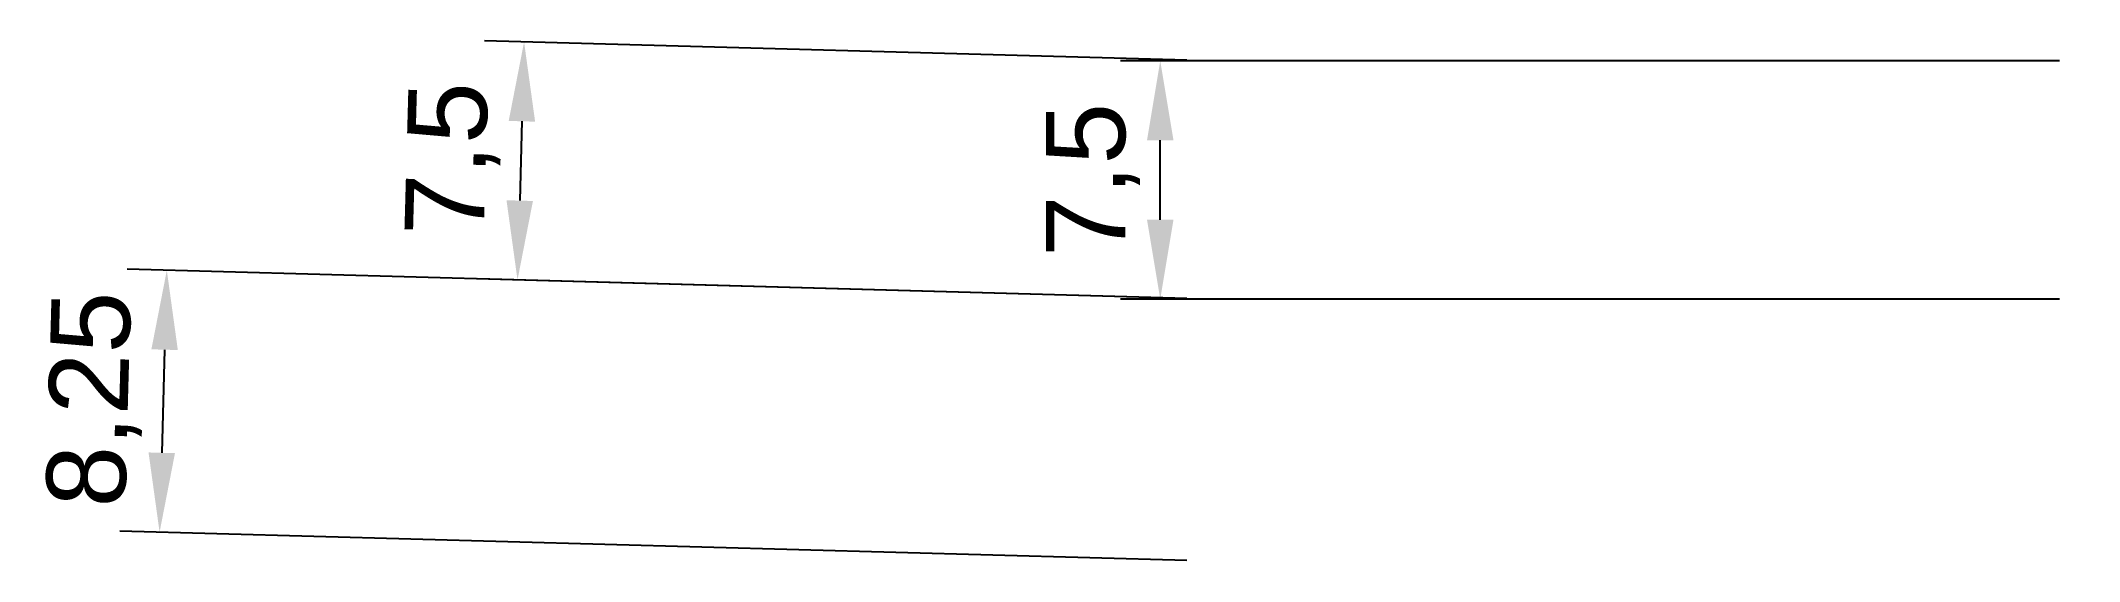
# Model space of a CAD drawing. Header units: millimetres. Extents: x 4463.2 to 4527.5, y 1499.7 to 1516.1.
import ezdxf

# ---------------------------------------------------------------- set-up
doc = ezdxf.new("R2010")
doc.units = ezdxf.units.MM
doc.styles.get("Standard").update_dxf_attribs({"font": 'arial.ttf'})
doc.dimstyles.new('ISO-25', dxfattribs={"dimtxt": 2.5, "dimasz": 2.5, "dimexe": 1.25, "dimexo": 0.625, "dimtad": 1, "dimtxsty": 'Standard', "dimcen": 2.5, "dimadec": 0, "dimazin": 0, "dimtfac": 1, "dimtmove": 0, "dimatfit": 3, "dimfxl": 1, "dimarcsym": 0})

# ---------------------------------------------------------------- blocks, each defined once
blk = doc.blocks.new('*D4')
at = {"color": 0, "lineweight": -2, "transparency": 16777216}
for p, q in [((4499.334, 1507.967), (4465.944, 1508.89)), ((4467.125, 1506.356), (4467.035, 1503.111)), ((4499.334, 1499.717), (4465.716, 1500.646))]:
    blk.add_line(p, q, dxfattribs=at)
at = {"color": 0, "transparency": 16777216}
for points in [[(4466.708, 1506.368), (4467.541, 1506.345), (4467.194, 1508.856)], [(4466.618, 1503.122), (4467.451, 1503.099), (4466.966, 1500.612)]]:
    blk.add_solid(points, dxfattribs=at)
at = {"layer": 'Defpoints', "color": 0, "transparency": 16777216}
for p in [(4499.958, 1507.949), (4466.966, 1500.612), (4499.958, 1499.699)]:
    blk.add_point(p, dxfattribs=at)
at = {"color": 0, "transparency": 16777216, "insert": (4464.953, 1504.792), "char_height": 2.5, "attachment_point": 5, "rotation": 88.41569}
blk.add_mtext('8,25', dxfattribs=at)
blk = doc.blocks.new('*D5')
at = {"color": 0, "lineweight": -2, "transparency": 16777216}
for p, q in [((4499.334, 1515.467), (4477.203, 1516.079)), ((4478.383, 1513.545), (4478.314, 1511.049)), ((4499.334, 1507.967), (4476.995, 1508.584))]:
    blk.add_line(p, q, dxfattribs=at)
at = {"color": 0, "transparency": 16777216}
for points in [[(4477.967, 1513.557), (4478.8, 1513.534), (4478.452, 1516.044)], [(4477.898, 1511.06), (4478.731, 1511.037), (4478.245, 1508.55)]]:
    blk.add_solid(points, dxfattribs=at)
at = {"layer": 'Defpoints', "color": 0, "transparency": 16777216}
for p in [(4499.958, 1515.449), (4478.245, 1508.55), (4499.958, 1507.949)]:
    blk.add_point(p, dxfattribs=at)
at = {"color": 0, "transparency": 16777216, "insert": (4476.227, 1512.356), "char_height": 2.5, "attachment_point": 5, "rotation": 88.41569}
blk.add_mtext('7,5', dxfattribs=at)
blk = doc.blocks.new('*D6')
at = {"color": 0, "lineweight": -2, "transparency": 16777216}
for p, q in [((4526.833, 1515.449), (4497.249, 1515.449)), ((4498.499, 1510.449), (4498.499, 1512.949)), ((4526.833, 1507.949), (4497.249, 1507.949))]:
    blk.add_line(p, q, dxfattribs=at)
at = {"color": 0, "transparency": 16777216}
for points in [[(4498.082, 1512.949), (4498.916, 1512.949), (4498.499, 1515.449)], [(4498.082, 1510.449), (4498.916, 1510.449), (4498.499, 1507.949)]]:
    blk.add_solid(points, dxfattribs=at)
at = {"layer": 'Defpoints', "color": 0, "transparency": 16777216}
for p in [(4498.499, 1515.449), (4527.458, 1515.449, 0), (4527.458, 1507.949, 0)]:
    blk.add_point(p, dxfattribs=at)
at = {"color": 0, "transparency": 16777216, "insert": (4496.377, 1511.699), "char_height": 2.5, "attachment_point": 5, "rotation": 90}
blk.add_mtext('7,5', dxfattribs=at)

msp = doc.modelspace()

# ---------------------------------------------------------------- dimensions: what is measured, and where the dimension line sits
for base, p1, p2, angle, picture, middle in [((4478.245, 1508.55), (4499.958, 1515.449), (4499.958, 1507.949), 88.41569, '*D5', (4476.227, 1512.356)), ((4498.499, 1515.449, 17.5), (4527.458, 1507.949, 17.5), (4527.458, 1515.449, 17.5), 90, '*D6', (4496.377, 1511.699, 17.5)), ((4466.966, 1500.612), (4499.958, 1507.949), (4499.958, 1499.699), 88.41569, '*D4', (4464.953, 1504.792))]:
    dim = msp.add_linear_dim(base=base, p1=p1, p2=p2, angle=angle, dimstyle='ISO-25')
    dim.commit()
    dim.dimension.update_dxf_attribs({"geometry": picture, "text_midpoint": middle})

doc.saveas('drawing.dxf')
